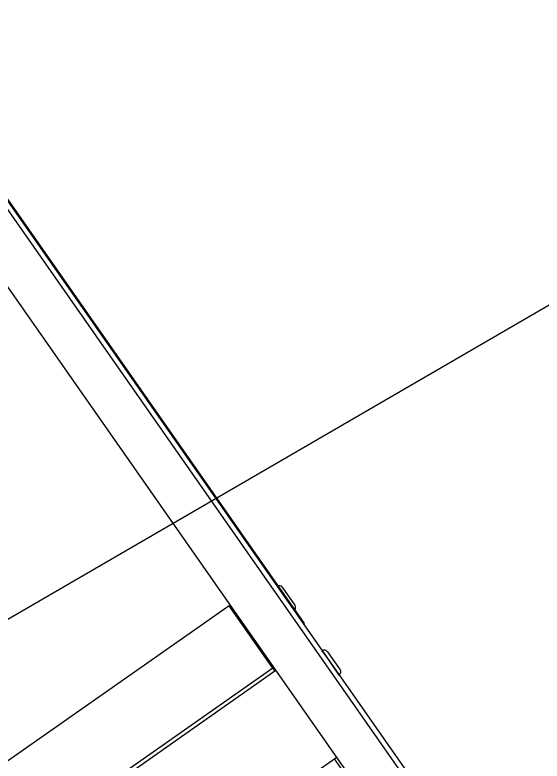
# Model space of a CAD drawing. Header units: millimetres. Extents: x 152904052 to 153933663, y 538271515 to 539240469.
# Drawn here: x 153467312 to 153467740, y 538580267 to 538580872 of the extents above; entities that cross this region are included whole.
import ezdxf

# ---------------------------------------------------------------- set-up
doc = ezdxf.new("R2010")
doc.units = ezdxf.units.MM
doc.layers.add('POWR', color=5, linetype='Continuous')
doc.layers.add('SCHM', color=9, linetype='Continuous')

msp = doc.modelspace()

# ---------------------------------------------------------------- linework, layer by layer
at = {"layer": 'POWR', "color": 7}
for p, q in [((153467269.27, 538580765.85), (153467739.61, 538580094.15)), ((153467272.63, 538580768.2), (153467742.96, 538580096.5)), ((153467285.08, 538580751.65), (153467543.53, 538580382.54)), ((153467239.86, 538580745.26), (153467710.2, 538580073.55)), ((153467528.64, 538580407.88), (153467531.05, 538580404.44)), ((153467531.05, 538580404.44), (153467538.97, 538580393.14)), ((153467485.45, 538580392.78), (153466640.91, 538579801.42)), ((153467485.45, 538580392.78), (153467486.27, 538580393.35)), ((153467520.96, 538580342.07), (153467485.45, 538580392.78)), ((153467542.96, 538580382.14), (153467543.53, 538580382.54)), ((153467543.53, 538580382.54), (153467546.4, 538580378.44)), ((153467546.4, 538580378.44), (153467545.83, 538580378.04)), ((153467545.83, 538580378.04), (153467546.4, 538580378.44)), ((153467546.4, 538580378.44), (153467546.4, 538580378.44)), ((153467561.17, 538580356.19), (153467561.14, 538580356.17)), ((153467564.44, 538580351.52), (153467561.17, 538580356.19)), ((153467565.35, 538580355.46), (153467567.8, 538580351.95)), ((153467574.94, 538580336.53), (153467564.44, 538580351.52)), ((153467567.8, 538580351.95), (153467575.68, 538580340.71)), ((153467520.96, 538580342.07), (153466676.41, 538579750.72)), ((153467521.78, 538580342.65), (153467520.96, 538580342.07)), ((153467520.96, 538580342.07), (153467522.74, 538580339.53)), ((153467521.84, 538580342.56), (153467521.02, 538580341.99)), ((153467522.74, 538580339.53), (153466678.19, 538579748.18)), ((153467523.56, 538580340.11), (153467522.74, 538580339.53)), ((153467574.91, 538580336.51), (153467574.94, 538580336.53)), ((153467572.83, 538580269.74), (153467243.36, 538580039.05)), ((153467691.64, 538580096.57), (153467571.19, 538580268.59))]:
    msp.add_line(p, q, dxfattribs=at)
for centre, start, end in [((153467526.18, 538580406.16), 34.99999, 112.29097), ((153467536.51, 538580391.42), 317.70903, 34.99999), ((153467562.89, 538580353.73), 34.99999, 124.99999), ((153467573.22, 538580338.99), 304.99999, 34.99999)]:
    msp.add_arc(centre, 3, start, end, dxfattribs=at)
at = {"layer": 'SCHM'}
msp.add_lwpolyline([(153436402.5, 538589589.5), (153437311.5, 538586639.51), (153440093.5, 538583972.51), (153445260.51, 538580965.52), (153454289.51, 538579092.53), (153460138.51, 538579433.54), (153467139.51, 538580285.55), (153471897.5, 538583044.55), (153474644.5, 538585391.56), (153477152.5, 538588096.56), (153480138.49, 538591359.56)], dxfattribs=at)

doc.saveas('drawing.dxf')
